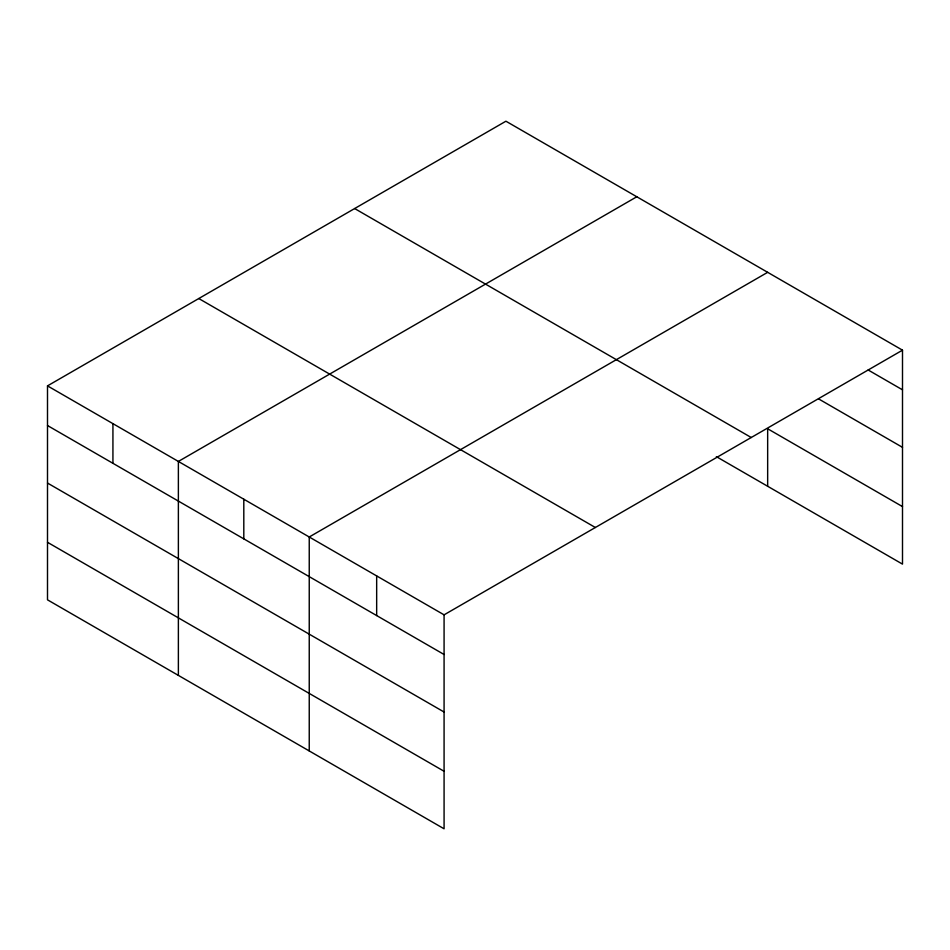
<?xml version="1.0" encoding="UTF-8"?>
<svg xmlns="http://www.w3.org/2000/svg" width="950" height="950" viewBox="0 0 950 950"><rect width="100%" height="100%" fill="white"/><g stroke="black" fill="none" stroke-linecap="round" stroke-linejoin="round"><path stroke-width="1.43" d="M47.5 385.878L444.077 614.84L444.077 828.792L47.5 599.83L47.5 385.878L505.923 121.208L902.5 350.17L902.5 564.122L716.347 456.641M636.797 196.769L178.374 461.439L178.374 675.391M767.659 272.317L309.237 536.987L309.237 750.939M444.077 614.84L902.5 350.17M868.158 369.989L902.5 389.821M818.544 398.869L902.5 447.343M902.5 506.599L767.659 428.759L767.659 486.281M354.647 208.549L751.224 437.511M198.776 298.538L595.353 527.499M47.5 425.529L444.077 654.491M47.5 483.051L444.077 712.013M47.5 542.308L444.077 771.269M376.663 575.914L376.663 615.564M243.806 499.213L243.806 538.864M112.931 423.652L112.931 463.303"/></g></svg>
